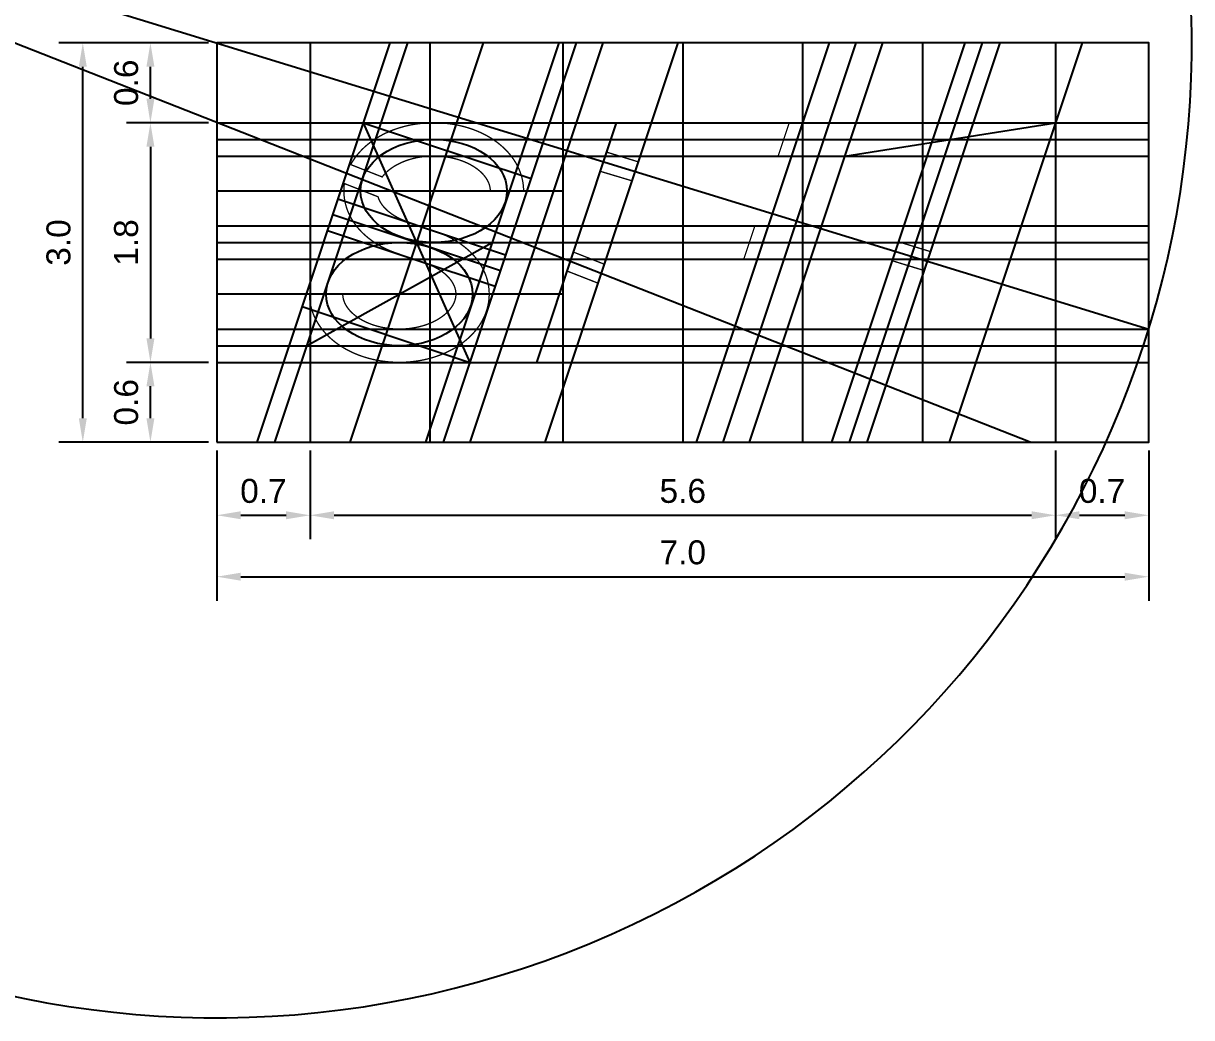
# Model space of a CAD drawing. Extents: x -732 to 2500, y -1000 to 1032.
# Drawn here: x -145 to 732, y -432 to 315 of the extents above; entities that cross this region are included whole.
import ezdxf

# ---------------------------------------------------------------- set-up
doc = ezdxf.new("R2010")
doc.units = 0
doc.header["$MEASUREMENT"] = 0
doc.layers.add('Text 5', color=242, linetype='Continuous')
doc.layers.add('Text 5 Guide', color=254, linetype='Continuous')
doc.styles.get("Standard").update_dxf_attribs({"font": 'arial.ttf'})
doc.dimstyles.new('%', dxfattribs={"dimscale": 100, "dimtxt": 0.18, "dimasz": 0.18, "dimexe": 0.18, "dimexo": 0.0625, "dimgap": 0.09, "dimtad": 1, "dimdec": 1, "dimlfac": 0.01, "dimzin": 0, "dimdsep": 46, "dimtxsty": 'Standard', "dimcen": 0.09, "dimadec": 0, "dimazin": 0, "dimtfac": 1, "dimtdec": 1, "dimtofl": 0, "dimtmove": 0, "dimatfit": 3, "dimfxl": 0, "dimtolj": 1, "dimtzin": 0, "dimarcsym": 0})

# ---------------------------------------------------------------- blocks, each defined once
blk = doc.blocks.new('*D0')
at = {"color": 0, "lineweight": -2}
for p, q in [((0, -6.25), (0, -119.04)), ((700, -6.25), (700, -119.04)), ((18, -101.04), (682, -101.04))]:
    blk.add_line(p, q, dxfattribs=at)
at = {"color": 0}
for points in [[(18, -98.04), (18, -104.04), (0, -101.04)], [(682, -98.04), (682, -104.04), (700, -101.04)]]:
    blk.add_solid(points, dxfattribs=at)
at = {"layer": 'Defpoints', "color": 0}
for p in [(0, 0), (700, 0), (700, -101.04)]:
    blk.add_point(p, dxfattribs=at)
at = {"color": 0, "insert": (350, -82.85), "char_height": 18, "attachment_point": 5}
blk.add_mtext('\\A1;7.0', dxfattribs=at)
blk = doc.blocks.new('*D1')
at = {"color": 0, "lineweight": -2}
for p, q in [((-6.25, 300), (-118.71, 300)), ((-100.71, 18), (-100.71, 282)), ((-6.25, 0), (-118.71, 0))]:
    blk.add_line(p, q, dxfattribs=at)
at = {"color": 0}
for points in [[(-103.71, 282), (-97.71, 282), (-100.71, 300)], [(-103.71, 18), (-97.71, 18), (-100.71, 0)]]:
    blk.add_solid(points, dxfattribs=at)
at = {"layer": 'Defpoints', "color": 0}
for p in [(-100.71, 300), (0, 300), (0, 0)]:
    blk.add_point(p, dxfattribs=at)
at = {"color": 0, "insert": (-118.91, 150), "char_height": 18, "attachment_point": 5, "rotation": 90}
blk.add_mtext('\\A1;3.0', dxfattribs=at)
blk = doc.blocks.new('*D2')
at = {"color": 0, "lineweight": -2}
for p, q in [((-6.25, 60), (-67.91, 60)), ((-49.91, 18), (-49.91, 42)), ((-6.25, 0), (-67.91, 0))]:
    blk.add_line(p, q, dxfattribs=at)
at = {"color": 0}
for points in [[(-52.91, 42), (-46.91, 42), (-49.91, 60)], [(-52.91, 18), (-46.91, 18), (-49.91, 0)]]:
    blk.add_solid(points, dxfattribs=at)
at = {"layer": 'Defpoints', "color": 0}
for p in [(-49.91, 60), (0, 60), (0, 0)]:
    blk.add_point(p, dxfattribs=at)
at = {"color": 0, "insert": (-68.1, 30), "char_height": 18, "attachment_point": 5, "rotation": 90}
blk.add_mtext('\\A1;0.6', dxfattribs=at)
blk = doc.blocks.new('*D3')
at = {"color": 0, "lineweight": -2}
for p, q in [((-6.25, 300), (-67.91, 300)), ((-49.91, 258), (-49.91, 282)), ((-6.25, 240), (-67.91, 240))]:
    blk.add_line(p, q, dxfattribs=at)
at = {"color": 0}
for points in [[(-52.91, 282), (-46.91, 282), (-49.91, 300)], [(-52.91, 258), (-46.91, 258), (-49.91, 240)]]:
    blk.add_solid(points, dxfattribs=at)
at = {"layer": 'Defpoints', "color": 0}
for p in [(-49.91, 300), (0, 300), (0, 240)]:
    blk.add_point(p, dxfattribs=at)
at = {"color": 0, "insert": (-68.1, 270), "char_height": 18, "attachment_point": 5, "rotation": 90}
blk.add_mtext('\\A1;0.6', dxfattribs=at)
blk = doc.blocks.new('*D4')
at = {"color": 0, "lineweight": -2}
for p, q in [((-6.25, 240), (-67.91, 240)), ((-49.91, 222), (-49.91, 78)), ((-6.25, 60), (-67.91, 60))]:
    blk.add_line(p, q, dxfattribs=at)
at = {"color": 0}
for points in [[(-52.91, 222), (-46.91, 222), (-49.91, 240)], [(-52.91, 78), (-46.91, 78), (-49.91, 60)]]:
    blk.add_solid(points, dxfattribs=at)
at = {"layer": 'Defpoints', "color": 0}
for p in [(0, 240), (-49.91, 60), (0, 60)]:
    blk.add_point(p, dxfattribs=at)
at = {"color": 0, "insert": (-68.1, 150), "char_height": 18, "attachment_point": 5, "rotation": 90}
blk.add_mtext('\\A1;1.8', dxfattribs=at)
blk = doc.blocks.new('*D5')
at = {"color": 0, "lineweight": -2}
for p, q in [((0, -6.25), (0, -72.88)), ((70, -6.25), (70, -72.88)), ((18, -54.88), (52, -54.88))]:
    blk.add_line(p, q, dxfattribs=at)
at = {"color": 0}
for points in [[(18, -51.88), (18, -57.88), (0, -54.88)], [(52, -51.88), (52, -57.88), (70, -54.88)]]:
    blk.add_solid(points, dxfattribs=at)
at = {"layer": 'Defpoints', "color": 0}
for p in [(0, 0), (70, 0), (70, -54.88)]:
    blk.add_point(p, dxfattribs=at)
at = {"color": 0, "insert": (35, -36.69), "char_height": 18, "attachment_point": 5}
blk.add_mtext('\\A1;0.7', dxfattribs=at)
blk = doc.blocks.new('*D6')
at = {"color": 0, "lineweight": -2}
for p, q in [((70, -6.25), (70, -72.88)), ((630, -6.25), (630, -72.88)), ((88, -54.88), (612, -54.88))]:
    blk.add_line(p, q, dxfattribs=at)
at = {"color": 0}
for points in [[(88, -51.88), (88, -57.88), (70, -54.88)], [(612, -51.88), (612, -57.88), (630, -54.88)]]:
    blk.add_solid(points, dxfattribs=at)
at = {"layer": 'Defpoints', "color": 0}
for p in [(70, 0), (630, 0), (630, -54.88)]:
    blk.add_point(p, dxfattribs=at)
at = {"color": 0, "insert": (350, -36.69), "char_height": 18, "attachment_point": 5}
blk.add_mtext('\\A1;5.6', dxfattribs=at)
blk = doc.blocks.new('*D7')
at = {"color": 0, "lineweight": -2}
for p, q in [((630, -6.25), (630, -72.88)), ((700, -6.25), (700, -72.88)), ((648, -54.88), (682, -54.88))]:
    blk.add_line(p, q, dxfattribs=at)
at = {"color": 0}
for points in [[(648, -51.88), (648, -57.88), (630, -54.88)], [(682, -51.88), (682, -57.88), (700, -54.88)]]:
    blk.add_solid(points, dxfattribs=at)
at = {"layer": 'Defpoints', "color": 0}
for p in [(630, 0), (700, 0), (700, -54.88)]:
    blk.add_point(p, dxfattribs=at)
at = {"color": 0, "insert": (665, -36.69), "char_height": 18, "attachment_point": 5}
blk.add_mtext('\\A1;0.7', dxfattribs=at)

msp = doc.modelspace()

# ---------------------------------------------------------------- linework, layer by layer
at = {"layer": 'Text 5'}
msp.add_lwpolyline([(0, 0), (700, 0), (700, 300), (0, 300)], close=True, dxfattribs=at)
at = {"layer": 'Text 5', "const_width": 1}
for points in [[(207.41, 227.46), (207.21, 227.59), (207, 227.73), (206.79, 227.86), (206.58, 228), (206.37, 228.13), (206.16, 228.26), (205.95, 228.39), (205.74, 228.52), (205.53, 228.65), (205.32, 228.78), (205.1, 228.91), (204.89, 229.04), (204.68, 229.17), (204.46, 229.29), (204.25, 229.42), (204.03, 229.55), (203.81, 229.67), (203.6, 229.79), (203.38, 229.92), (203.16, 230.04), (202.94, 230.16), (202.72, 230.28), (202.5, 230.4), (202.28, 230.52), (202.06, 230.64), (201.84, 230.76), (201.62, 230.88), (201.39, 230.99), (201.17, 231.11), (200.95, 231.22), (200.72, 231.34), (200.5, 231.45), (200.27, 231.56), (200.05, 231.68), (199.82, 231.79), (199.59, 231.9), (199.36, 232.01), (199.14, 232.12), (198.91, 232.23), (198.68, 232.33), (198.45, 232.44), (198.22, 232.55), (197.99, 232.65), (197.76, 232.76), (197.53, 232.86), (197.29, 232.97), (197.06, 233.07), (196.83, 233.17), (196.6, 233.27), (196.36, 233.37), (196.13, 233.47), (195.89, 233.57), (195.66, 233.67), (195.42, 233.77), (195.19, 233.86), (194.95, 233.96), (194.71, 234.05), (194.47, 234.15), (194.24, 234.24), (194, 234.34), (193.76, 234.43), (193.52, 234.52), (193.28, 234.61), (193.04, 234.7), (192.8, 234.79), (192.56, 234.88), (192.32, 234.97), (192.08, 235.05), (191.83, 235.14), (191.59, 235.23), (191.35, 235.31), (191.11, 235.39), (190.86, 235.48), (190.62, 235.56), (190.37, 235.64), (190.13, 235.72), (189.88, 235.8), (189.64, 235.88), (189.39, 235.96), (189.15, 236.04), (188.9, 236.12), (188.65, 236.19), (188.4, 236.27), (188.16, 236.34), (187.91, 236.42), (187.66, 236.49), (187.41, 236.57), (187.16, 236.64), (186.91, 236.71), (186.66, 236.78), (186.41, 236.85), (186.16, 236.92), (185.91, 236.99), (185.66, 237.05), (185.41, 237.12), (185.16, 237.19), (184.91, 237.25), (184.65, 237.32), (184.4, 237.38), (184.15, 237.44), (183.9, 237.51), (183.64, 237.57), (183.39, 237.63), (183.13, 237.69), (182.88, 237.75), (182.63, 237.81), (182.37, 237.86), (182.12, 237.92), (181.86, 237.98), (181.6, 238.03), (181.35, 238.09), (181.09, 238.14), (180.84, 238.19), (180.58, 238.25), (180.32, 238.3), (180.07, 238.35), (179.81, 238.4), (179.55, 238.45), (179.29, 238.5), (179.04, 238.54), (178.78, 238.59), (178.52, 238.64), (178.26, 238.68), (178, 238.73), (177.74, 238.77), (177.48, 238.81), (177.22, 238.86), (176.96, 238.9), (176.7, 238.94), (176.44, 238.98), (176.18, 239.02), (175.92, 239.06), (175.66, 239.09), (175.4, 239.13), (175.14, 239.17), (174.88, 239.2), (174.62, 239.24), (174.36, 239.27), (174.1, 239.3), (173.83, 239.34), (173.57, 239.37), (173.31, 239.4), (173.05, 239.43), (172.79, 239.46), (172.52, 239.49), (172.26, 239.52), (172, 239.54), (171.74, 239.57), (171.47, 239.59), (171.21, 239.62), (170.95, 239.64), (170.68, 239.67), (170.42, 239.69), (170.16, 239.71), (169.89, 239.73), (169.63, 239.75), (169.36, 239.77), (169.1, 239.79), (168.84, 239.81), (168.57, 239.82), (168.31, 239.84), (168.04, 239.85), (167.78, 239.87), (167.52, 239.88), (167.25, 239.9), (166.99, 239.91), (166.72, 239.92), (166.46, 239.93), (166.19, 239.94), (165.93, 239.95), (165.66, 239.96), (165.4, 239.97), (165.13, 239.97), (164.87, 239.98), (164.61, 239.98), (164.34, 239.99), (164.08, 239.99), (163.81, 240), (163.55, 240), (163.28, 240), (163.02, 240), (162.75, 240), (162.49, 240), (162.22, 240), (161.96, 239.99), (161.69, 239.99), (161.43, 239.99), (161.16, 239.98), (160.9, 239.98), (160.63, 239.97), (160.37, 239.96), (160.1, 239.96), (159.84, 239.95), (159.57, 239.94), (159.31, 239.93), (159.04, 239.92), (158.78, 239.9), (158.52, 239.89), (158.25, 239.88), (157.99, 239.87), (157.72, 239.85), (157.46, 239.83), (157.19, 239.82), (156.93, 239.8), (156.67, 239.78), (156.4, 239.76), (156.14, 239.75), (155.88, 239.73), (155.61, 239.7), (155.35, 239.68), (155.09, 239.66), (154.82, 239.64), (154.56, 239.61), (154.3, 239.59), (154.03, 239.56), (153.77, 239.54), (153.51, 239.51), (153.24, 239.48), (152.98, 239.45), (152.72, 239.42), (152.46, 239.39), (152.2, 239.36), (151.93, 239.33), (151.67, 239.3), (151.41, 239.26), (151.15, 239.23), (150.89, 239.19), (150.63, 239.16), (150.37, 239.12), (150.11, 239.09), (149.85, 239.05), (149.58, 239.01), (149.32, 238.97), (149.06, 238.93), (148.8, 238.89), (148.55, 238.85), (148.29, 238.8), (148.03, 238.76), (147.77, 238.72), (147.51, 238.67), (147.25, 238.63), (146.99, 238.58), (146.73, 238.53), (146.48, 238.48), (146.22, 238.44), (145.96, 238.39), (145.7, 238.34), (145.45, 238.28), (145.19, 238.23), (144.93, 238.18), (144.68, 238.13), (144.42, 238.07), (144.17, 238.02), (143.91, 237.96), (143.65, 237.91), (143.4, 237.85), (143.14, 237.79), (142.89, 237.73), (142.64, 237.67), (142.38, 237.61), (142.13, 237.55), (141.87, 237.49), (141.62, 237.43), (141.37, 237.36), (141.12, 237.3), (140.86, 237.24), (140.61, 237.17), (140.36, 237.1), (140.11, 237.04), (139.86, 236.97), (139.61, 236.9), (139.36, 236.83), (139.11, 236.76), (138.86, 236.69), (138.61, 236.62), (138.36, 236.55), (138.11, 236.47), (137.86, 236.4), (137.61, 236.33), (137.37, 236.25), (137.12, 236.17), (136.87, 236.1), (136.63, 236.02), (136.38, 235.94), (136.13, 235.86), (135.89, 235.78), (135.64, 235.7), (135.4, 235.62), (135.15, 235.54), (134.91, 235.46), (134.67, 235.37), (134.42, 235.29), (134.18, 235.2), (133.94, 235.12), (133.7, 235.03), (133.46, 234.94), (133.21, 234.86), (132.97, 234.77), (132.73, 234.68), (132.49, 234.59), (132.25, 234.5), (132.01, 234.41), (131.78, 234.31), (131.54, 234.22), (131.3, 234.13), (131.06, 234.03), (130.83, 233.94), (130.59, 233.84), (130.35, 233.74), (130.12, 233.64), (129.88, 233.55), (129.65, 233.45), (129.41, 233.35), (129.18, 233.25), (128.95, 233.15), (128.71, 233.04), (128.48, 232.94), (128.25, 232.84), (128.02, 232.73), (127.79, 232.63), (127.56, 232.52), (127.33, 232.41), (127.1, 232.31), (126.87, 232.2), (126.64, 232.09), (126.41, 231.98), (126.18, 231.87), (125.96, 231.76), (125.73, 231.65), (125.51, 231.54), (125.28, 231.42), (125.06, 231.31), (124.83, 231.19), (124.61, 231.08), (124.38, 230.96), (124.16, 230.85), (123.94, 230.73), (123.72, 230.61), (123.5, 230.49), (123.28, 230.37), (123.06, 230.25), (122.84, 230.13), (122.62, 230.01), (122.4, 229.89), (122.18, 229.76), (121.97, 229.64), (121.75, 229.51), (121.53, 229.39), (121.32, 229.26), (121.1, 229.14), (120.89, 229.01), (120.68, 228.88), (120.46, 228.75), (120.25, 228.62), (120.04, 228.49), (119.83, 228.36), (119.62, 228.23), (119.41, 228.1), (119.2, 227.96), (118.99, 227.83), (118.78, 227.69), (118.57, 227.56), (118.37, 227.42), (118.16, 227.28), (117.96, 227.15), (117.75, 227.01), (117.55, 226.87), (117.34, 226.73), (117.14, 226.59), (116.94, 226.45), (116.74, 226.31), (116.54, 226.16), (116.34, 226.02), (116.14, 225.88), (115.94, 225.73), (115.74, 225.59), (115.54, 225.44), (115.35, 225.29), (115.15, 225.15), (114.96, 225), (114.76, 224.85), (114.57, 224.7), (114.37, 224.55), (114.18, 224.4), (113.99, 224.25), (113.8, 224.09), (113.61, 223.94), (113.42, 223.79), (113.23, 223.63), (113.04, 223.48), (112.86, 223.32), (112.67, 223.17), (112.48, 223.01), (112.3, 222.85), (112.11, 222.69), (111.93, 222.53), (111.75, 222.37), (111.57, 222.21), (111.38, 222.05), (111.2, 221.89), (111.02, 221.73), (110.84, 221.56), (110.67, 221.4), (110.49, 221.23), (110.31, 221.07), (110.14, 220.9), (109.96, 220.73), (109.79, 220.57), (109.61, 220.4), (109.44, 220.23), (109.27, 220.06), (109.1, 219.89), (108.93, 219.72), (108.76, 219.55), (108.59, 219.38), (108.43, 219.2), (108.26, 219.03), (108.09, 218.86), (107.93, 218.68), (107.76, 218.51), (107.6, 218.33), (107.44, 218.15), (107.28, 217.97), (107.12, 217.8), (106.96, 217.62), (106.8, 217.44), (106.64, 217.26), (106.48, 217.08), (106.33, 216.9), (106.17, 216.71), (106.02, 216.53), (105.86, 216.35), (105.71, 216.16), (105.56, 215.98), (105.41, 215.79), (105.26, 215.61), (105.11, 215.42), (104.96, 215.23), (104.82, 215.05), (104.67, 214.86), (104.53, 214.67), (104.38, 214.48), (104.24, 214.29), (104.1, 214.1), (103.96, 213.91), (103.82, 213.71), (103.68, 213.52), (103.54, 213.33), (103.4, 213.13), (103.27, 212.94), (103.13, 212.74), (103, 212.55), (102.86, 212.35), (102.73, 212.15), (102.6, 211.95), (102.47, 211.76), (102.34, 211.56), (102.21, 211.36), (102.09, 211.16), (101.96, 210.96), (101.84, 210.76), (101.71, 210.55), (101.59, 210.35), (101.47, 210.15), (101.35, 209.95), (101.23, 209.74), (101.11, 209.54), (100.99, 209.33), (100.87, 209.13), (100.76, 208.92), (100.65, 208.71), (100.56, 208.55), (124.22, 199.26), (124.48, 199.61), (125, 200.26), (125.56, 200.92), (126.15, 201.57), (126.78, 202.22), (127.45, 202.87), (128.1, 203.46), (128.72, 204), (129.37, 204.54), (130.05, 205.07), (130.75, 205.59), (131.48, 206.11), (132.23, 206.62), (133, 207.11), (133.79, 207.6), (134.61, 208.07), (135.45, 208.54), (136.32, 208.99), (137.13, 209.39), (137.88, 209.75), (138.64, 210.1), (139.42, 210.44), (140.21, 210.76), (141.01, 211.08), (141.82, 211.39), (142.65, 211.68), (143.49, 211.97), (144.33, 212.24), (145.19, 212.5), (146.06, 212.75), (146.94, 212.99), (147.82, 213.21), (148.72, 213.42), (149.62, 213.62), (150.53, 213.81), (151.45, 213.98), (152.37, 214.14), (153.3, 214.29), (154.23, 214.42), (155.17, 214.54), (156.12, 214.65), (157.06, 214.74), (158.01, 214.82), (158.97, 214.88), (159.92, 214.93), (160.88, 214.97), (161.84, 214.99), (162.8, 215), (163.76, 215), (164.71, 214.98), (165.67, 214.94), (166.63, 214.9), (167.58, 214.83), (168.53, 214.76), (169.48, 214.67), (170.43, 214.57), (171.37, 214.45), (172.3, 214.32), (173.23, 214.18), (174.16, 214.02), (175.07, 213.85), (175.99, 213.67), (176.89, 213.47), (177.79, 213.26), (178.68, 213.04), (179.56, 212.81), (180.43, 212.56), (181.29, 212.31), (182.14, 212.04), (182.98, 211.75), (183.81, 211.46), (184.62, 211.16), (185.43, 210.84), (186.22, 210.52), (187, 210.18), (187.77, 209.84), (188.52, 209.48), (189.34, 209.08), (190.2, 208.63), (191.05, 208.17), (191.87, 207.7), (192.67, 207.21), (193.45, 206.72), (194.2, 206.22), (194.93, 205.7), (195.64, 205.18), (196.32, 204.65), (196.98, 204.12), (197.66, 203.53), (198.36, 202.89), (199.03, 202.25), (199.66, 201.6), (200.25, 200.94), (200.82, 200.29), (201.34, 199.63), (201.87, 198.92), (202.38, 198.17), (202.85, 197.42), (203.28, 196.68), (203.69, 195.89), (204.07, 195.06), (204.4, 194.24), (204.68, 193.43), (204.92, 192.62), (205.11, 191.77), (205.27, 190.89), (205.37, 190.02), (205.44, 188.75), (230.42, 188.75), (230.42, 188.98), (230.41, 189.22), (230.41, 189.45), (230.41, 189.69), (230.4, 189.92), (230.39, 190.16), (230.38, 190.39), (230.37, 190.63), (230.36, 190.86), (230.35, 191.09), (230.33, 191.33), (230.32, 191.56), (230.3, 191.8), (230.28, 192.03), (230.26, 192.26), (230.24, 192.5), (230.22, 192.73), (230.19, 192.96), (230.17, 193.2), (230.14, 193.43), (230.11, 193.66), (230.08, 193.9), (230.05, 194.13), (230.02, 194.36), (229.99, 194.59), (229.95, 194.82), (229.91, 195.06), (229.88, 195.29), (229.84, 195.52), (229.8, 195.75), (229.76, 195.98), (229.71, 196.21), (229.67, 196.44), (229.62, 196.67), (229.58, 196.9), (229.53, 197.13), (229.48, 197.36), (229.43, 197.59), (229.37, 197.82), (229.32, 198.05), (229.27, 198.28), (229.21, 198.5), (229.15, 198.73), (229.09, 198.96), (229.03, 199.19), (228.97, 199.41), (228.91, 199.64), (228.84, 199.86), (228.78, 200.09), (228.71, 200.32), (228.64, 200.54), (228.58, 200.77), (228.5, 200.99), (228.43, 201.21), (228.36, 201.44), (228.29, 201.66), (228.21, 201.88), (228.13, 202.1), (228.06, 202.33), (227.98, 202.55), (227.9, 202.77), (227.81, 202.99), (227.73, 203.21), (227.65, 203.43), (227.56, 203.65), (227.48, 203.87), (227.39, 204.08), (227.3, 204.3), (227.21, 204.52), (227.12, 204.74), (227.02, 204.95), (226.93, 205.17), (226.84, 205.38), (226.74, 205.6), (226.64, 205.81), (226.54, 206.03), (226.44, 206.24), (226.34, 206.45), (226.24, 206.67), (226.14, 206.88), (226.03, 207.09), (225.93, 207.3), (225.82, 207.51), (225.71, 207.72), (225.61, 207.93), (225.5, 208.14), (225.38, 208.35), (225.27, 208.56), (225.16, 208.76), (225.04, 208.97), (224.93, 209.18), (224.81, 209.38), (224.7, 209.59), (224.58, 209.79), (224.46, 210), (224.34, 210.2), (224.21, 210.4), (224.09, 210.61), (223.97, 210.81), (223.84, 211.01), (223.72, 211.21), (223.59, 211.41), (223.46, 211.61), (223.33, 211.81), (223.2, 212), (223.07, 212.2), (222.94, 212.4), (222.8, 212.6), (222.67, 212.79), (222.53, 212.99), (222.4, 213.18), (222.26, 213.37), (222.12, 213.57), (221.98, 213.76), (221.84, 213.95), (221.7, 214.14), (221.56, 214.34), (221.42, 214.53), (221.27, 214.71), (221.13, 214.9), (220.98, 215.09), (220.83, 215.28), (220.69, 215.47), (220.54, 215.65), (220.39, 215.84), (220.24, 216.02), (220.08, 216.21), (219.93, 216.39), (219.78, 216.58), (219.62, 216.76), (219.47, 216.94), (219.31, 217.12), (219.15, 217.3), (219, 217.48), (218.84, 217.66), (218.68, 217.84), (218.52, 218.02), (218.35, 218.2), (218.19, 218.37), (218.03, 218.55), (217.86, 218.72), (217.7, 218.9), (217.53, 219.07), (217.37, 219.25), (217.2, 219.42), (217.03, 219.59), (216.86, 219.76), (216.69, 219.93), (216.52, 220.1), (216.35, 220.27), (216.18, 220.44), (216, 220.61), (215.83, 220.78), (215.65, 220.94), (215.48, 221.11), (215.3, 221.27), (215.12, 221.44), (214.94, 221.6), (214.76, 221.77), (214.59, 221.93), (214.4, 222.09), (214.22, 222.25), (214.04, 222.41), (213.86, 222.57), (213.67, 222.73), (213.49, 222.89), (213.3, 223.05), (213.12, 223.2), (212.93, 223.36), (212.74, 223.52), (212.56, 223.67), (212.37, 223.83), (212.18, 223.98), (211.99, 224.13), (211.8, 224.28), (211.6, 224.44), (211.41, 224.59), (211.22, 224.74), (211.02, 224.89), (210.83, 225.04), (210.63, 225.18), (210.44, 225.33), (210.24, 225.48), (210.04, 225.62), (209.84, 225.77), (209.65, 225.91), (209.45, 226.06), (209.25, 226.2), (209.04, 226.34), (208.84, 226.48), (208.64, 226.62), (208.44, 226.77), (208.23, 226.9), (208.03, 227.04), (207.83, 227.18), (207.62, 227.32)], [(292.65, 217.96), (300, 240), (430, 240), (421.67, 215), (318.02, 215), (316.56, 210.62)], [(512.02, 150.58), (533.49, 215), (471.67, 215), (480, 240), (630, 240), (621.67, 215), (559.84, 215), (535.92, 143.24)], [(267.64, 142.91), (287.85, 203.56), (311.81, 196.38), (300.52, 162.5), (404.17, 162.5), (395.83, 137.5), (292.19, 137.5), (290.94, 133.76)], [(142.11, 166.01), (141.25, 166.33), (140.44, 166.64), (139.65, 166.96), (138.87, 167.3), (138.1, 167.64), (137.35, 168), (136.53, 168.4), (135.67, 168.85), (134.82, 169.31), (134, 169.78), (133.19, 170.26), (132.42, 170.76), (131.66, 171.26), (130.93, 171.78), (130.22, 172.3), (129.54, 172.83), (128.88, 173.36), (128.2, 173.95), (127.5, 174.59), (126.83, 175.23), (126.2, 175.88), (125.6, 176.53), (125.04, 177.19), (124.51, 177.85), (123.98, 178.55), (123.47, 179.3), (123, 180.05), (122.57, 180.8), (122.16, 181.59), (121.77, 182.42), (121.44, 183.24), (121.04, 184.39), (95.81, 194.3), (95.81, 194.3), (95.77, 194.07), (95.74, 193.84), (95.71, 193.6), (95.69, 193.37), (95.66, 193.14), (95.63, 192.91), (95.61, 192.67), (95.59, 192.44), (95.57, 192.21), (95.55, 191.97), (95.53, 191.74), (95.51, 191.5), (95.5, 191.27), (95.48, 191.04), (95.47, 190.8), (95.46, 190.57), (95.45, 190.33), (95.44, 190.1), (95.43, 189.86), (95.43, 189.63), (95.42, 189.4), (95.42, 189.16), (95.42, 188.93), (95.42, 188.69), (95.42, 188.46), (95.42, 188.22), (95.42, 187.99), (95.43, 187.75), (95.44, 187.52), (95.44, 187.28), (95.45, 187.05), (95.46, 186.82), (95.48, 186.58), (95.49, 186.35), (95.5, 186.11), (95.52, 185.88), (95.54, 185.65), (95.56, 185.41), (95.58, 185.18), (95.6, 184.95), (95.62, 184.71), (95.65, 184.48), (95.67, 184.25), (95.7, 184.01), (95.73, 183.78), (95.76, 183.55), (95.79, 183.31), (95.82, 183.08), (95.86, 182.85), (95.89, 182.62), (95.93, 182.39), (95.97, 182.15), (96.01, 181.92), (96.05, 181.69), (96.09, 181.46), (96.13, 181.23), (96.18, 181), (96.22, 180.77), (96.27, 180.54), (96.32, 180.31), (96.37, 180.08), (96.42, 179.85), (96.47, 179.62), (96.53, 179.4), (96.58, 179.17), (96.64, 178.94), (96.7, 178.71), (96.76, 178.48), (96.82, 178.26), (96.88, 178.03), (96.94, 177.8), (97.01, 177.58), (97.07, 177.35), (97.14, 177.13), (97.21, 176.9), (97.28, 176.68), (97.35, 176.46), (97.42, 176.23), (97.49, 176.01), (97.57, 175.79), (97.64, 175.56), (97.72, 175.34), (97.8, 175.12), (97.88, 174.9), (97.96, 174.68), (98.04, 174.46), (98.12, 174.24), (98.21, 174.02), (98.29, 173.8), (98.38, 173.58), (98.47, 173.36), (98.56, 173.14), (98.65, 172.93), (98.74, 172.71), (98.83, 172.49), (98.93, 172.28), (99.02, 172.06), (99.12, 171.85), (99.22, 171.63), (99.31, 171.42), (99.41, 171.2), (99.52, 170.99), (99.62, 170.78), (99.72, 170.57), (99.83, 170.36), (99.93, 170.15), (100.04, 169.93), (100.15, 169.72), (100.25, 169.52), (100.37, 169.31), (100.48, 169.1), (100.59, 168.89), (100.7, 168.68), (100.82, 168.48), (100.93, 168.27), (101.05, 168.07), (101.17, 167.86), (101.29, 167.66), (101.41, 167.45), (101.53, 167.25), (101.65, 167.05), (101.77, 166.84), (101.9, 166.64), (102.02, 166.44), (102.15, 166.24), (102.28, 166.04), (102.4, 165.84), (102.53, 165.64), (102.66, 165.45), (102.8, 165.25), (102.93, 165.05), (103.06, 164.86), (103.2, 164.66), (103.33, 164.47), (103.47, 164.27), (103.61, 164.08), (103.75, 163.88), (103.89, 163.69), (104.03, 163.5), (104.17, 163.31), (104.31, 163.12), (104.45, 162.93), (104.6, 162.74), (104.74, 162.55), (104.89, 162.36), (105.04, 162.17), (105.19, 161.99), (105.33, 161.8), (105.48, 161.61), (105.64, 161.43), (105.79, 161.25), (105.94, 161.06), (106.09, 160.88), (106.25, 160.7), (106.4, 160.51), (106.56, 160.33), (106.72, 160.15), (106.88, 159.97), (107.04, 159.79), (107.2, 159.62), (107.36, 159.44), (107.52, 159.26), (107.68, 159.08), (107.85, 158.91), (108.01, 158.73), (108.18, 158.56), (108.34, 158.38), (108.51, 158.21), (108.68, 158.04), (108.84, 157.87), (109.01, 157.7), (109.18, 157.52), (109.36, 157.35), (109.53, 157.19), (109.7, 157.02), (109.87, 156.85), (110.05, 156.68), (110.22, 156.52), (110.4, 156.35), (110.58, 156.18), (110.76, 156.02), (110.93, 155.86), (111.11, 155.69), (111.29, 155.53), (111.47, 155.37), (111.66, 155.21), (111.84, 155.05), (112.02, 154.89), (112.21, 154.73), (112.39, 154.57), (112.58, 154.41), (112.76, 154.26), (112.95, 154.1), (113.14, 153.94), (113.32, 153.79), (113.51, 153.64), (113.7, 153.48), (113.89, 153.33), (114.09, 153.18), (114.28, 153.03), (114.47, 152.88), (114.66, 152.73), (114.86, 152.58), (115.05, 152.43), (115.25, 152.28), (115.44, 152.13), (115.64, 151.99), (115.84, 151.84), (116.04, 151.7), (116.24, 151.55), (116.44, 151.41), (116.64, 151.26), (116.84, 151.12), (117.04, 150.98), (117.24, 150.84), (117.45, 150.7), (117.65, 150.56), (117.85, 150.42), (118.06, 150.28), (118.26, 150.15), (118.47, 150.01), (118.68, 149.87), (118.89, 149.74), (119.09, 149.61), (119.3, 149.47), (119.51, 149.34), (119.72, 149.21), (119.93, 149.07), (120.14, 148.94), (120.36, 148.81), (120.57, 148.68), (120.78, 148.56), (121, 148.43), (121.21, 148.3), (121.43, 148.17), (121.64, 148.05), (121.86, 147.92), (122.07, 147.8), (122.29, 147.68), (122.51, 147.55), (122.73, 147.43), (122.95, 147.31), (123.17, 147.19), (123.39, 147.07), (123.61, 146.95), (123.83, 146.83), (124.05, 146.71), (124.27, 146.6), (124.5, 146.48), (124.72, 146.36), (124.94, 146.25), (125.17, 146.13), (125.39, 146.02), (125.62, 145.91), (125.84, 145.8), (126.07, 145.68), (126.3, 145.57), (126.53, 145.46), (126.75, 145.36), (126.98, 145.25), (127.21, 145.14), (127.44, 145.03), (127.67, 144.93), (127.9, 144.82), (128.13, 144.72), (128.36, 144.61), (128.6, 144.51), (128.83, 144.41), (129.06, 144.3), (129.3, 144.2), (129.53, 144.1), (129.76, 144), (130, 143.9), (130.23, 143.81), (130.47, 143.71), (130.71, 143.61), (130.94, 143.52), (131.18, 143.42), (131.42, 143.33), (131.66, 143.23), (131.89, 143.14), (132.13, 143.05), (132.37, 142.96), (132.61, 142.87), (132.85, 142.78), (133.09, 142.69), (133.33, 142.6), (133.58, 142.51), (133.82, 142.43), (134.06, 142.34), (134.3, 142.25), (157.89, 133.99), (158.75, 133.67), (159.56, 133.36), (160.35, 133.04), (161.13, 132.7), (161.9, 132.36), (162.65, 132), (163.47, 131.6), (164.33, 131.15), (165.18, 130.69), (166, 130.22), (166.81, 129.74), (167.58, 129.24), (168.34, 128.74), (169.07, 128.22), (169.78, 127.7), (170.46, 127.17), (171.12, 126.64), (171.8, 126.05), (172.5, 125.41), (173.17, 124.77), (173.8, 124.12), (174.4, 123.47), (174.96, 122.81), (175.49, 122.15), (176.02, 121.45), (176.53, 120.7), (177, 119.95), (177.43, 119.2), (177.84, 118.41), (178.23, 117.58), (178.56, 116.76), (178.84, 115.95), (179.08, 115.14), (179.28, 114.3), (179.43, 113.41), (179.53, 112.54), (179.58, 111.66), (179.58, 110.79), (179.53, 109.92), (179.43, 109.04), (179.27, 108.16), (179.06, 107.31), (178.83, 106.5), (178.54, 105.69), (178.21, 104.87), (177.84, 104.09), (177.46, 103.35), (177.03, 102.6), (176.56, 101.85), (176.05, 101.1), (175.52, 100.39), (175, 99.74), (174.44, 99.08), (173.85, 98.43), (173.22, 97.78), (172.55, 97.13), (171.9, 96.54), (171.28, 96), (170.63, 95.46), (169.95, 94.93), (169.25, 94.41), (168.52, 93.89), (167.77, 93.38), (167, 92.89), (166.21, 92.4), (165.39, 91.93), (164.55, 91.46), (163.68, 91.01), (162.87, 90.61), (162.12, 90.25), (161.36, 89.9), (160.58, 89.56), (159.79, 89.24), (158.99, 88.92), (158.18, 88.61), (157.35, 88.32), (156.51, 88.03), (155.67, 87.76), (154.81, 87.5), (153.94, 87.25), (153.06, 87.01), (152.18, 86.79), (151.28, 86.58), (150.38, 86.38), (149.47, 86.19), (148.55, 86.02), (147.63, 85.86), (146.7, 85.71), (145.77, 85.58), (144.83, 85.46), (143.88, 85.35), (142.94, 85.26), (141.99, 85.18), (141.03, 85.12), (140.08, 85.07), (139.12, 85.03), (138.16, 85.01), (137.2, 85), (136.24, 85), (135.29, 85.02), (134.33, 85.06), (133.37, 85.1), (132.42, 85.17), (131.47, 85.24), (130.52, 85.33), (129.57, 85.43), (128.63, 85.55), (127.7, 85.68), (126.77, 85.82), (125.84, 85.98), (124.93, 86.15), (124.01, 86.33), (123.11, 86.53), (122.21, 86.74), (121.32, 86.96), (120.44, 87.19), (119.57, 87.44), (118.71, 87.69), (117.86, 87.96), (117.02, 88.25), (116.19, 88.54), (115.38, 88.84), (114.57, 89.16), (113.78, 89.48), (113, 89.82), (112.23, 90.16), (111.48, 90.52), (110.66, 90.92), (109.8, 91.37), (108.95, 91.83), (108.13, 92.3), (107.33, 92.79), (106.55, 93.28), (105.8, 93.78), (105.07, 94.3), (104.36, 94.82), (103.68, 95.35), (103.02, 95.88), (102.34, 96.47), (101.64, 97.11), (100.97, 97.75), (100.34, 98.4), (99.75, 99.06), (99.18, 99.71), (98.66, 100.37), (98.13, 101.08), (97.62, 101.83), (97.15, 102.58), (96.72, 103.32), (96.31, 104.11), (95.93, 104.94), (95.6, 105.76), (95.32, 106.57), (95.08, 107.38), (94.89, 108.23), (94.73, 109.11), (94.63, 109.98), (94.56, 111.25), (69.58, 111.25), (69.58, 111.02), (69.59, 110.78), (69.59, 110.55), (69.59, 110.31), (69.6, 110.08), (69.61, 109.84), (69.62, 109.61), (69.63, 109.37), (69.64, 109.14), (69.65, 108.91), (69.67, 108.67), (69.68, 108.44), (69.7, 108.2), (69.72, 107.97), (69.74, 107.74), (69.76, 107.5), (69.78, 107.27), (69.81, 107.04), (69.83, 106.8), (69.86, 106.57), (69.89, 106.34), (69.92, 106.1), (69.95, 105.87), (69.98, 105.64), (70.01, 105.41), (70.05, 105.18), (70.09, 104.94), (70.12, 104.71), (70.16, 104.48), (70.2, 104.25), (70.24, 104.02), (70.29, 103.79), (70.33, 103.56), (70.38, 103.33), (70.42, 103.1), (70.47, 102.87), (70.52, 102.64), (70.57, 102.41), (70.63, 102.18), (70.68, 101.95), (70.73, 101.72), (70.79, 101.5), (70.85, 101.27), (70.91, 101.04), (70.97, 100.81), (71.03, 100.59), (71.09, 100.36), (71.16, 100.14), (71.22, 99.91), (71.29, 99.68), (71.36, 99.46), (71.42, 99.23), (71.5, 99.01), (71.57, 98.79), (71.64, 98.56), (71.71, 98.34), (71.79, 98.12), (71.87, 97.9), (71.94, 97.67), (72.02, 97.45), (72.1, 97.23), (72.19, 97.01), (72.27, 96.79), (72.35, 96.57), (72.44, 96.35), (72.52, 96.13), (72.61, 95.92), (72.7, 95.7), (72.79, 95.48), (72.88, 95.26), (72.98, 95.05), (73.07, 94.83), (73.16, 94.62), (73.26, 94.4), (73.36, 94.19), (73.46, 93.97), (73.56, 93.76), (73.66, 93.55), (73.76, 93.33), (73.86, 93.12), (73.97, 92.91), (74.07, 92.7), (74.18, 92.49), (74.29, 92.28), (74.39, 92.07), (74.5, 91.86), (74.62, 91.65), (74.73, 91.44), (74.84, 91.24), (74.96, 91.03), (75.07, 90.82), (75.19, 90.62), (75.3, 90.41), (75.42, 90.21), (75.54, 90), (75.66, 89.8), (75.79, 89.6), (75.91, 89.39), (76.03, 89.19), (76.16, 88.99), (76.28, 88.79), (76.41, 88.59), (76.54, 88.39), (76.67, 88.19), (76.8, 88), (76.93, 87.8), (77.06, 87.6), (77.2, 87.4), (77.33, 87.21), (77.47, 87.01), (77.6, 86.82), (77.74, 86.63), (77.88, 86.43), (78.02, 86.24), (78.16, 86.05), (78.3, 85.86), (78.44, 85.66), (78.58, 85.47), (78.73, 85.29), (78.87, 85.1), (79.02, 84.91), (79.17, 84.72), (79.31, 84.53), (79.46, 84.35), (79.61, 84.16), (79.76, 83.98), (79.92, 83.79), (80.07, 83.61), (80.22, 83.42), (80.38, 83.24), (80.53, 83.06), (80.69, 82.88), (80.85, 82.7), (81, 82.52), (81.16, 82.34), (81.32, 82.16), (81.48, 81.98), (81.65, 81.8), (81.81, 81.63), (81.97, 81.45), (82.14, 81.28), (82.3, 81.1), (82.47, 80.93), (82.63, 80.75), (82.8, 80.58), (82.97, 80.41), (83.14, 80.24), (83.31, 80.07), (83.48, 79.9), (83.65, 79.73), (83.82, 79.56), (84, 79.39), (84.17, 79.22), (84.35, 79.06), (84.52, 78.89), (84.7, 78.73), (84.88, 78.56), (85.06, 78.4), (85.24, 78.23), (85.41, 78.07), (85.6, 77.91), (85.78, 77.75), (85.96, 77.59), (86.14, 77.43), (86.33, 77.27), (86.51, 77.11), (86.7, 76.95), (86.88, 76.8), (87.07, 76.64), (87.26, 76.48), (87.44, 76.33), (87.63, 76.17), (87.82, 76.02), (88.01, 75.87), (88.2, 75.72), (88.4, 75.56), (88.59, 75.41), (88.78, 75.26), (88.98, 75.11), (89.17, 74.96), (89.37, 74.82), (89.56, 74.67), (89.76, 74.52), (89.96, 74.38), (90.16, 74.23), (90.35, 74.09), (90.55, 73.94), (90.75, 73.8), (90.96, 73.66), (91.16, 73.52), (91.36, 73.38), (91.56, 73.23), (91.77, 73.1), (91.97, 72.96), (92.17, 72.82), (92.38, 72.68), (92.59, 72.54), (92.79, 72.41), (93, 72.27), (93.21, 72.14), (93.42, 72), (93.63, 71.87), (93.84, 71.74), (94.05, 71.61), (94.26, 71.48), (94.47, 71.35), (94.68, 71.22), (94.9, 71.09), (95.11, 70.96), (95.32, 70.83), (95.54, 70.71), (95.75, 70.58), (95.97, 70.45), (96.19, 70.33), (96.4, 70.21), (96.62, 70.08), (96.84, 69.96), (97.06, 69.84), (97.28, 69.72), (97.5, 69.6), (97.72, 69.48), (97.94, 69.36), (98.16, 69.24), (98.38, 69.12), (98.61, 69.01), (98.83, 68.89), (99.05, 68.78), (99.28, 68.66), (99.5, 68.55), (99.73, 68.44), (99.95, 68.32), (100.18, 68.21), (100.41, 68.1), (100.64, 67.99), (100.86, 67.88), (101.09, 67.77), (101.32, 67.67), (101.55, 67.56), (101.78, 67.45), (102.01, 67.35), (102.24, 67.24), (102.47, 67.14), (102.71, 67.03), (102.94, 66.93), (103.17, 66.83), (103.4, 66.73), (103.64, 66.63), (103.87, 66.53), (104.11, 66.43), (104.34, 66.33), (104.58, 66.23), (104.81, 66.14), (105.05, 66.04), (105.29, 65.95), (105.53, 65.85), (105.76, 65.76), (106, 65.66), (106.24, 65.57), (106.48, 65.48), (106.72, 65.39), (106.96, 65.3), (107.2, 65.21), (107.44, 65.12), (107.68, 65.03), (107.92, 64.95), (108.17, 64.86), (108.41, 64.77), (108.65, 64.69), (108.89, 64.61), (109.14, 64.52), (109.38, 64.44), (109.63, 64.36), (109.87, 64.28), (110.12, 64.2), (110.36, 64.12), (110.61, 64.04), (110.85, 63.96), (111.1, 63.88), (111.35, 63.81), (111.6, 63.73), (111.84, 63.66), (112.09, 63.58), (112.34, 63.51), (112.59, 63.43), (112.84, 63.36), (113.09, 63.29), (113.34, 63.22), (113.59, 63.15), (113.84, 63.08), (114.09, 63.01), (114.34, 62.95), (114.59, 62.88), (114.84, 62.81), (115.09, 62.75), (115.35, 62.68), (115.6, 62.62), (115.85, 62.56), (116.1, 62.49), (116.36, 62.43), (116.61, 62.37), (116.87, 62.31), (117.12, 62.25), (117.37, 62.19), (117.63, 62.14), (117.88, 62.08), (118.14, 62.02), (118.4, 61.97), (118.65, 61.91), (118.91, 61.86), (119.16, 61.81), (119.42, 61.75), (119.68, 61.7), (119.93, 61.65), (120.19, 61.6), (120.45, 61.55), (120.71, 61.5), (120.96, 61.46), (121.22, 61.41), (121.48, 61.36), (121.74, 61.32), (122, 61.27), (122.26, 61.23), (122.52, 61.19), (122.78, 61.14), (123.04, 61.1), (123.3, 61.06), (123.56, 61.02), (123.82, 60.98), (124.08, 60.94), (124.34, 60.91), (124.6, 60.87), (124.86, 60.83), (125.12, 60.8), (125.38, 60.76), (125.64, 60.73), (125.9, 60.7), (126.17, 60.66), (126.43, 60.63), (126.69, 60.6), (126.95, 60.57), (127.21, 60.54), (127.48, 60.51), (127.74, 60.48), (128, 60.46), (128.26, 60.43), (128.53, 60.41), (128.79, 60.38), (129.05, 60.36), (129.32, 60.33), (129.58, 60.31), (129.84, 60.29), (130.11, 60.27), (130.37, 60.25), (130.64, 60.23), (130.9, 60.21), (131.16, 60.19), (131.43, 60.18), (131.69, 60.16), (131.96, 60.15), (132.22, 60.13), (132.48, 60.12), (132.75, 60.1), (133.01, 60.09), (133.28, 60.08), (133.54, 60.07), (133.81, 60.06), (134.07, 60.05), (134.34, 60.04), (134.6, 60.03), (134.87, 60.03), (135.13, 60.02), (135.39, 60.02), (135.66, 60.01), (135.92, 60.01), (136.19, 60), (136.45, 60), (136.72, 60), (136.98, 60), (137.25, 60), (137.51, 60), (137.78, 60), (138.04, 60.01), (138.31, 60.01), (138.57, 60.01), (138.84, 60.02), (139.1, 60.02), (139.37, 60.03), (139.63, 60.04), (139.9, 60.04), (140.16, 60.05), (140.43, 60.06), (140.69, 60.07), (140.96, 60.08), (141.22, 60.1), (141.48, 60.11), (141.75, 60.12), (142.01, 60.13), (142.28, 60.15), (142.54, 60.17), (142.81, 60.18), (143.07, 60.2), (143.33, 60.22), (143.6, 60.24), (143.86, 60.25), (144.12, 60.27), (144.39, 60.3), (144.65, 60.32), (144.91, 60.34), (145.18, 60.36), (145.44, 60.39), (145.7, 60.41), (145.97, 60.44), (146.23, 60.46), (146.49, 60.49), (146.76, 60.52), (147.02, 60.55), (147.28, 60.58), (147.54, 60.61), (147.8, 60.64), (148.07, 60.67), (148.33, 60.7), (148.59, 60.74), (148.85, 60.77), (149.11, 60.81), (149.37, 60.84), (149.63, 60.88), (149.89, 60.91), (150.15, 60.95), (150.42, 60.99), (150.68, 61.03), (150.94, 61.07), (151.2, 61.11), (151.45, 61.15), (151.71, 61.2), (151.97, 61.24), (152.23, 61.28), (152.49, 61.33), (152.75, 61.37), (153.01, 61.42), (153.27, 61.47), (153.52, 61.52), (153.78, 61.56), (154.04, 61.61), (154.3, 61.66), (154.55, 61.72), (154.81, 61.77), (155.07, 61.82), (155.32, 61.87), (155.58, 61.93), (155.83, 61.98), (156.09, 62.04), (156.35, 62.09), (156.6, 62.15), (156.86, 62.21), (157.11, 62.27), (157.36, 62.33), (157.62, 62.39), (157.87, 62.45), (158.13, 62.51), (158.38, 62.57), (158.63, 62.64), (158.88, 62.7), (159.14, 62.76), (159.39, 62.83), (159.64, 62.9), (159.89, 62.96), (160.14, 63.03), (160.39, 63.1), (160.64, 63.17), (160.89, 63.24), (161.14, 63.31), (161.39, 63.38), (161.64, 63.45), (161.89, 63.53), (162.14, 63.6), (162.39, 63.67), (162.63, 63.75), (162.88, 63.83), (163.13, 63.9), (163.37, 63.98), (163.62, 64.06), (163.87, 64.14), (164.11, 64.22), (164.36, 64.3), (164.6, 64.38), (164.85, 64.46), (165.09, 64.54), (165.33, 64.63), (165.58, 64.71), (165.82, 64.8), (166.06, 64.88), (166.3, 64.97), (166.54, 65.06), (166.79, 65.14), (167.03, 65.23), (167.27, 65.32), (167.51, 65.41), (167.75, 65.5), (167.99, 65.59), (168.22, 65.69), (168.46, 65.78), (168.7, 65.87), (168.94, 65.97), (169.17, 66.06), (169.41, 66.16), (169.65, 66.26), (169.88, 66.36), (170.12, 66.45), (170.35, 66.55), (170.59, 66.65), (170.82, 66.75), (171.05, 66.85), (171.29, 66.96), (171.52, 67.06), (171.75, 67.16), (171.98, 67.27), (172.21, 67.37), (172.44, 67.48), (172.67, 67.59), (172.9, 67.69), (173.13, 67.8), (173.36, 67.91), (173.59, 68.02), (173.82, 68.13), (174.04, 68.24), (174.27, 68.35), (174.49, 68.46), (174.72, 68.58), (174.94, 68.69), (175.17, 68.81), (175.39, 68.92), (175.62, 69.04), (175.84, 69.15), (176.06, 69.27), (176.28, 69.39), (176.5, 69.51), (176.72, 69.63), (176.94, 69.75), (177.16, 69.87), (177.38, 69.99), (177.6, 70.11), (177.82, 70.24), (178.03, 70.36), (178.25, 70.49), (178.47, 70.61), (178.68, 70.74), (178.9, 70.86), (179.11, 70.99), (179.32, 71.12), (179.54, 71.25), (179.75, 71.38), (179.96, 71.51), (180.17, 71.64), (180.38, 71.77), (180.59, 71.9), (180.8, 72.04), (181.01, 72.17), (181.22, 72.31), (181.43, 72.44), (181.63, 72.58), (181.84, 72.72), (182.04, 72.85), (182.25, 72.99), (182.45, 73.13), (182.66, 73.27), (182.86, 73.41), (183.06, 73.55), (183.26, 73.69), (183.46, 73.84), (183.66, 73.98), (183.86, 74.12), (184.06, 74.27), (184.26, 74.41), (184.46, 74.56), (184.65, 74.71), (184.85, 74.85), (185.04, 75), (185.24, 75.15), (185.43, 75.3), (185.63, 75.45), (185.82, 75.6), (186.01, 75.75), (186.2, 75.91), (186.39, 76.06), (186.58, 76.21), (186.77, 76.37), (186.96, 76.52), (187.14, 76.68), (187.33, 76.83), (187.52, 76.99), (187.7, 77.15), (187.89, 77.31), (188.07, 77.47), (188.25, 77.63), (188.43, 77.79), (188.62, 77.95), (188.8, 78.11), (188.98, 78.27), (189.16, 78.44), (189.33, 78.6), (189.51, 78.77), (189.69, 78.93), (189.86, 79.1), (190.04, 79.27), (190.21, 79.43), (190.39, 79.6), (190.56, 79.77), (190.73, 79.94), (190.9, 80.11), (191.07, 80.28), (191.24, 80.45), (191.41, 80.62), (191.57, 80.8), (191.74, 80.97), (191.91, 81.14), (192.07, 81.32), (192.24, 81.49), (192.4, 81.67), (192.56, 81.85), (192.72, 82.03), (192.88, 82.2), (193.04, 82.38), (193.2, 82.56), (193.36, 82.74), (193.52, 82.92), (193.67, 83.1), (193.83, 83.29), (193.98, 83.47), (194.14, 83.65), (194.29, 83.84), (194.44, 84.02), (194.59, 84.21), (194.74, 84.39), (194.89, 84.58), (195.04, 84.77), (195.18, 84.95), (195.33, 85.14), (195.47, 85.33), (195.62, 85.52), (195.76, 85.71), (195.9, 85.9), (196.04, 86.09), (196.18, 86.29), (196.32, 86.48), (196.46, 86.67), (196.6, 86.87), (196.73, 87.06), (196.87, 87.26), (197, 87.45), (197.14, 87.65), (197.27, 87.85), (197.4, 88.05), (197.53, 88.24), (197.66, 88.44), (197.79, 88.64), (197.91, 88.84), (198.04, 89.04), (198.16, 89.24), (198.29, 89.45), (198.41, 89.65), (198.53, 89.85), (198.65, 90.05), (198.77, 90.26), (198.89, 90.46), (199.01, 90.67), (199.13, 90.87), (199.24, 91.08), (199.35, 91.29), (199.47, 91.49), (199.58, 91.7), (199.69, 91.91), (199.8, 92.12), (199.91, 92.33), (200.02, 92.54), (200.12, 92.75), (200.23, 92.96), (200.33, 93.17), (200.43, 93.38), (200.54, 93.6), (200.64, 93.81), (200.73, 94.02), (200.83, 94.24), (200.93, 94.45), (201.03, 94.67), (201.12, 94.88), (201.21, 95.1), (201.31, 95.32), (201.4, 95.53), (201.49, 95.75), (201.58, 95.97), (201.66, 96.19), (201.75, 96.41), (201.83, 96.63), (201.92, 96.85), (202, 97.07), (202.08, 97.29), (202.16, 97.51), (202.24, 97.73), (202.32, 97.95), (202.4, 98.17), (202.47, 98.4), (202.54, 98.62), (202.62, 98.84), (202.69, 99.07), (202.76, 99.29), (202.83, 99.52), (202.9, 99.74), (202.96, 99.97), (203.03, 100.19), (203.09, 100.42), (203.15, 100.64), (203.21, 100.87), (203.27, 101.1), (203.33, 101.32), (203.39, 101.55), (203.45, 101.78), (203.5, 102.01), (203.55, 102.24), (203.61, 102.47), (203.66, 102.7), (203.71, 102.92), (203.75, 103.15), (203.8, 103.38), (203.85, 103.61), (203.89, 103.85), (203.93, 104.08), (203.97, 104.31), (204.01, 104.54), (204.05, 104.77), (204.09, 105), (204.13, 105.23), (204.16, 105.47), (204.19, 105.7), (204.23, 105.93), (204.26, 106.16), (204.29, 106.4), (204.31, 106.63), (204.34, 106.86), (204.37, 107.09), (204.39, 107.33), (204.41, 107.56), (204.43, 107.79), (204.45, 108.03), (204.47, 108.26), (204.49, 108.5), (204.5, 108.73), (204.52, 108.96), (204.53, 109.2), (204.54, 109.43), (204.55, 109.67), (204.56, 109.9), (204.57, 110.14), (204.57, 110.37), (204.58, 110.6), (204.58, 110.84), (204.58, 111.07), (204.58, 111.31), (204.58, 111.54), (204.58, 111.78), (204.58, 112.01), (204.57, 112.25), (204.56, 112.48), (204.56, 112.72), (204.55, 112.95), (204.54, 113.18), (204.52, 113.42), (204.51, 113.65), (204.5, 113.89), (204.48, 114.12), (204.46, 114.35), (204.44, 114.59), (204.42, 114.82), (204.4, 115.05), (204.38, 115.29), (204.35, 115.52), (204.33, 115.75), (204.3, 115.99), (204.27, 116.22), (204.24, 116.45), (204.21, 116.69), (204.18, 116.92), (204.14, 117.15), (204.11, 117.38), (204.07, 117.61), (204.03, 117.85), (203.99, 118.08), (203.95, 118.31), (203.91, 118.54), (203.87, 118.77), (203.82, 119), (203.78, 119.23), (203.73, 119.46), (203.68, 119.69), (203.63, 119.92), (203.58, 120.15), (203.53, 120.38), (203.47, 120.6), (203.42, 120.83), (203.36, 121.06), (203.3, 121.29), (203.24, 121.52), (203.18, 121.74), (203.12, 121.97), (203.06, 122.2), (202.99, 122.42), (202.93, 122.65), (202.86, 122.87), (202.79, 123.1), (202.72, 123.32), (202.65, 123.54), (202.58, 123.77), (202.51, 123.99), (202.43, 124.21), (202.36, 124.44), (202.28, 124.66), (202.2, 124.88), (202.12, 125.1), (202.04, 125.32), (201.96, 125.54), (201.88, 125.76), (201.79, 125.98), (201.71, 126.2), (201.62, 126.42), (201.53, 126.64), (201.44, 126.86), (201.35, 127.07), (201.26, 127.29), (201.17, 127.51), (201.07, 127.72), (200.98, 127.94), (200.88, 128.15), (200.78, 128.37), (200.69, 128.58), (200.59, 128.8), (200.48, 129.01), (200.38, 129.22), (200.28, 129.43), (200.17, 129.64), (200.07, 129.85), (199.96, 130.07), (199.85, 130.28), (199.75, 130.48), (199.63, 130.69), (199.52, 130.9), (199.41, 131.11), (199.3, 131.32), (199.18, 131.52), (199.07, 131.73), (198.95, 131.93), (198.83, 132.14), (198.71, 132.34), (198.59, 132.55), (198.47, 132.75), (198.35, 132.95), (198.23, 133.16), (198.1, 133.36), (197.98, 133.56), (197.85, 133.76), (197.72, 133.96), (197.6, 134.16), (197.47, 134.36), (197.34, 134.55), (197.2, 134.75), (197.07, 134.95), (196.94, 135.14), (196.8, 135.34), (196.67, 135.53), (196.53, 135.73), (196.39, 135.92), (196.25, 136.12), (196.11, 136.31), (195.97, 136.5), (195.83, 136.69), (195.69, 136.88), (195.55, 137.07), (195.4, 137.26), (195.26, 137.45), (195.11, 137.64), (194.96, 137.83), (194.81, 138.01), (194.67, 138.2), (194.52, 138.39), (194.36, 138.57), (194.21, 138.75), (194.06, 138.94), (193.91, 139.12), (193.75, 139.3), (193.6, 139.49), (193.44, 139.67), (193.28, 139.85), (193.12, 140.03), (192.96, 140.21), (192.8, 140.38), (192.64, 140.56), (192.48, 140.74), (192.32, 140.92), (192.15, 141.09), (191.99, 141.27), (191.82, 141.44), (191.66, 141.62), (191.49, 141.79), (191.32, 141.96), (191.16, 142.13), (190.99, 142.3), (190.82, 142.48), (190.64, 142.65), (190.47, 142.81), (190.3, 142.98), (190.13, 143.15), (189.95, 143.32), (189.78, 143.48), (189.6, 143.65), (189.42, 143.82), (189.24, 143.98), (189.07, 144.14), (188.89, 144.31), (188.71, 144.47), (188.53, 144.63), (188.34, 144.79), (188.16, 144.95), (187.98, 145.11), (187.79, 145.27), (187.61, 145.43), (187.42, 145.59), (187.24, 145.74), (187.05, 145.9), (186.86, 146.06), (186.68, 146.21), (186.49, 146.36), (186.3, 146.52), (186.11, 146.67), (185.91, 146.82), (185.72, 146.97), (185.53, 147.12), (185.34, 147.27), (185.14, 147.42), (184.95, 147.57), (184.75, 147.72), (184.56, 147.87), (184.36, 148.01), (184.16, 148.16), (183.96, 148.3), (183.76, 148.45), (183.56, 148.59), (183.36, 148.74), (183.16, 148.88), (182.96, 149.02), (182.76, 149.16), (182.55, 149.3), (182.35, 149.44), (182.15, 149.58), (181.94, 149.72), (181.74, 149.85), (181.53, 149.99), (181.32, 150.13), (181.11, 150.26), (180.91, 150.39), (180.7, 150.53), (180.49, 150.66), (180.28, 150.79), (180.07, 150.93), (179.86, 151.06), (179.64, 151.19), (179.43, 151.32), (179.22, 151.44), (179, 151.57), (178.79, 151.7), (178.57, 151.83), (178.36, 151.95), (178.14, 152.08), (177.93, 152.2), (177.71, 152.32), (177.49, 152.45), (177.27, 152.57), (177.05, 152.69), (176.83, 152.81), (176.61, 152.93), (176.39, 153.05), (176.17, 153.17), (175.95, 153.29), (175.73, 153.4), (175.5, 153.52), (175.28, 153.64), (175.06, 153.75), (174.83, 153.87), (174.61, 153.98), (174.38, 154.09), (174.16, 154.2), (173.93, 154.32), (173.7, 154.43), (173.47, 154.54), (173.25, 154.64), (173.02, 154.75), (172.79, 154.86), (172.56, 154.97), (172.33, 155.07), (172.1, 155.18), (171.87, 155.28), (171.64, 155.39), (171.4, 155.49), (171.17, 155.59), (170.94, 155.7), (170.7, 155.8), (170.47, 155.9), (170.24, 156), (170, 156.1), (169.77, 156.19), (169.53, 156.29), (169.29, 156.39), (169.06, 156.48), (168.82, 156.58), (168.58, 156.67), (168.34, 156.77), (168.11, 156.86), (167.87, 156.95), (167.63, 157.04), (167.39, 157.13), (167.15, 157.22), (166.91, 157.31), (166.67, 157.4), (166.42, 157.49), (166.18, 157.57), (165.94, 157.66), (165.7, 157.75)], [(507.27, 136.35), (531.18, 129.01), (508.18, 60), (481.82, 60)], [(262.89, 128.66), (286.2, 119.54), (266.35, 60), (240, 60)]]:
    msp.add_lwpolyline(points, close=True, dxfattribs=at)
at = {"layer": 'Text 5 Guide'}
for p, q in [((-700, 515), (700, 85)), ((610.91, 0), (-700, 515)), ((130, 300), (30, 0)), ((143.18, 300), (43.18, 0)), ((70, 300), (70, 0)), ((200, 300), (100, 0)), ((256.82, 300), (156.82, 0)), ((160, 300), (160, 0)), ((270, 300), (170, 0)), ((290, 300), (190, 0)), ((346.35, 300), (246.35, 0)), ((260, 300), (260, 0)), ((350, 300), (350, 0)), ((350, 300), (350, 0)), ((460, 300), (360, 0)), ((480, 300), (380, 0)), ((500, 300), (400, 0)), ((440, 300), (440, 0)), ((561.82, 300), (461.82, 0)), ((575, 300), (475, 0)), ((588.18, 300), (488.18, 0)), ((530, 300), (530, 0)), ((650, 300), (550, 0)), ((630, 300), (630, 0)), ((0, 240), (700, 240)), ((110, 240), (236, 198)), ((110, 240), (190, 60)), ((300, 240), (240, 60)), ((471.67, 215), (630, 240)), ((0, 227.5), (700, 227.5)), ((0, 215), (700, 215)), ((0, 188.75), (260, 188.75)), ((90.95, 182.86), (216.95, 140.86)), ((87, 171), (213, 129)), ((0, 162.5), (700, 162.5)), ((83.05, 159.14), (209.05, 117.14)), ((0, 150), (700, 150)), ((67.34, 72.5), (206.82, 150)), ((0, 137.5), (700, 137.5)), ((260, 111.25), (0, 111.25)), ((64, 102), (190, 60)), ((0, 85), (700, 85)), ((0, 72.5), (700, 72.5)), ((0, 60), (700, 60))]:
    msp.add_line(p, q, dxfattribs=at)
msp.add_arc((0, 300), 732.27, 33.1097, 17.07397, dxfattribs=at)
for centre in [(162.92, 188.75), (137.08, 111.25)]:
    msp.add_ellipse(centre, major_axis=(-55, 0), ratio=0.704545, dxfattribs=at)

# ---------------------------------------------------------------- dimensions: what is measured, and where the dimension line sits
for base, p1, p2, picture, middle in [((-100.71, 300), (0, 0), (0, 300), '*D1', (-118.91, 150)), ((-49.91, 300), (0, 240), (0, 300), '*D3', (-68.1, 270)), ((-49.91, 60), (0, 240), (0, 60), '*D4', (-68.1, 150)), ((-49.91, 60), (0, 0), (0, 60), '*D2', (-68.1, 30))]:
    dim = msp.add_linear_dim(base=base, p1=p1, p2=p2, angle=90, dimstyle='%')
    dim.commit()
    dim.dimension.update_dxf_attribs({"geometry": picture, "text_midpoint": middle})
for base, p1, p2, picture, middle in [((700, -101.04), (0, 0), (700, 0), '*D0', (350, -82.85)), ((70, -54.88), (0, 0), (70, 0), '*D5', (35, -36.69)), ((630, -54.88), (70, 0), (630, 0), '*D6', (350, -36.69)), ((700, -54.88), (630, 0), (700, 0), '*D7', (665, -36.69))]:
    dim = msp.add_linear_dim(base=base, p1=p1, p2=p2, dimstyle='%')
    dim.commit()
    dim.dimension.update_dxf_attribs({"geometry": picture, "text_midpoint": middle})

doc.saveas('drawing.dxf')
